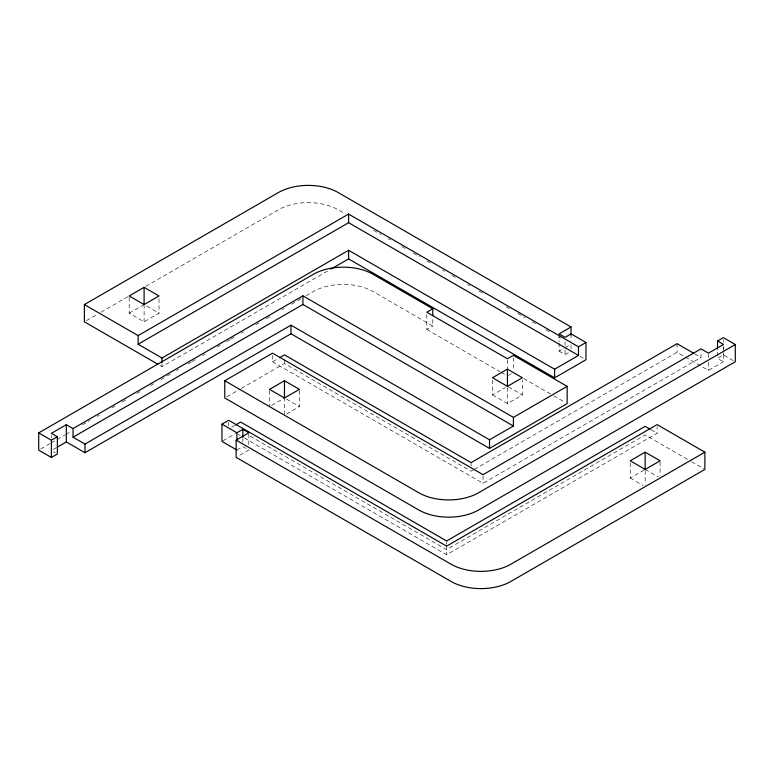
<?xml version="1.0" encoding="UTF-8"?>
<svg xmlns="http://www.w3.org/2000/svg" width="774" height="774" viewBox="0 0 774 774"><rect width="100%" height="100%" fill="white"/><g stroke="black" fill="none" stroke-linecap="round" stroke-linejoin="round"><path stroke-width="0.58" stroke-dasharray="3.87 2.9" d="M717.411 356.021L717.479 350.235M474.21 469.421L677.086 352.296L708.433 370.398L723.361 361.777L723.448 353.679M723.496 349.055L723.526 346.742M86.475 320.61L96.885 314.602M101.055 312.193L129.181 295.958L129.171 313.199L144.099 321.82L159.028 313.199L159.028 298.261M145.841 286.332L278.447 209.773A42.222 24.381 0 0 1 338.161 209.773L345.475 213.992M129.171 313.199L144.099 304.579L159.028 313.199M159.947 365.434L162.018 366.634L329.85 269.729M40.79 448.92L50.184 443.492M51.229 442.892L64.813 435.056M65.858 434.446L71.073 431.437M82.566 424.8L89.871 420.582M97.185 416.364L99.275 415.154M111.804 407.917L114.939 406.108M122.253 401.89L126.433 399.481M136.872 393.444L140.007 391.644M150.446 385.607L153.581 383.798M160.895 379.579L166.11 376.561M167.155 375.961L170.29 374.152M176.559 370.533L178.649 369.333M188.043 363.906L191.178 362.097M192.223 361.487L195.358 359.678M202.672 355.459L204.762 354.26M217.291 347.023L220.426 345.214M226.685 341.595L229.82 339.786M230.865 339.176L234 337.367M241.314 333.149L243.404 331.949M255.933 324.712L259.067 322.903M266.372 318.685L270.552 316.266M282.046 309.639L284.126 308.429M291.44 304.211L296.665 301.192M297.709 300.593L300.844 298.783M306.059 295.765L313.373 291.546A42.222 24.381 0 0 1 373.087 291.546L432.792 326.018L432.792 316.827M53.377 449.413L56.367 447.682M272.535 355.314L272.535 361.777L277.508 358.904M226.821 396.791L240.211 389.061M241.236 388.461L284.474 363.499L471.076 471.231L473.166 470.021M231.668 427.19L234.648 425.468M271.539 405.441L284.474 397.971M222.999 440.812L235.441 433.634M426.822 314.525L426.822 329.472L432.792 326.018M299.403 390.502L299.403 406.592L284.474 415.212L284.474 399.123M236.892 450.033L242.862 446.579L248.831 450.033L238.102 456.225M508.431 375.429L511.421 373.707M559.099 343.076L559.099 351.115L564.072 348.242M565.068 347.671L571.038 344.227M492.506 380.034L492.506 394.972L505.441 387.503M559.099 351.115L565.068 354.569L571.038 351.115M492.506 394.972L507.434 403.583L522.363 394.972L522.363 380.034M272.535 361.777L483.015 483.295L700.963 357.472L700.963 350.999M733.307 360.626L723.361 354.879L717.382 358.333L723.361 361.777M244.323 437.949L446.627 554.745L657.107 433.227L657.107 426.764M630.239 463.104L630.239 478.042L644.171 469.992M694.733 353.873L700.963 357.472M373.668 230.275L380.982 234.493M388.287 238.711L390.377 239.921M401.861 246.548L406.04 248.967M413.355 253.185L419.614 256.804M426.929 261.022L430.063 262.831M442.593 270.068L444.682 271.268M451.987 275.496L455.122 277.305M467.651 284.532L469.741 285.741M479.145 291.169L482.27 292.978M506.293 306.843L509.427 308.652M517.777 313.48L525.091 317.698M532.396 321.916L535.531 323.726M545.97 329.753L550.15 332.162M558.509 336.99L560.599 338.19M579.997 356.292L583.973 358.585M651.137 429.773L657.107 433.227M687.38 459.321L645.168 434.949L446.627 549.579L248.986 435.472M691.501 461.691L703.847 468.831M523.737 378.525L552.675 395.233M553.71 395.833L565.078 402.393M426.822 329.472L500.11 371.781M501.155 372.381L506.389 375.4M508.431 386.923L522.363 394.972M645.168 469.421L658.103 476.89M630.239 478.042L643.175 485.511M286.467 399.123L299.403 406.592M238.063 434.33L240.153 435.539M53.377 451.706L55.37 452.858M723.361 339.941L723.361 342.243M723.361 346.839L723.361 351.435M723.361 352.586L723.361 354.879M708.433 354.308L708.433 357.752M708.433 362.348L708.433 370.398M677.086 343.675L677.086 352.296M660.096 461.952L660.096 475.739M645.168 470.573L645.168 484.36M571.038 333.884L571.038 340.773M571.038 345.368L571.038 348.822M565.068 341.924L565.068 345.368M565.068 349.974L565.068 354.569M559.099 333.884L559.099 341.924M513.404 357.617L513.404 370.262M507.434 359.92L507.434 367.96M507.434 387.503L507.434 403.583M483.015 475.758L483.015 483.295M471.076 462.61L471.076 465.842M446.627 540.958L446.627 544.19M446.627 545.264L446.627 554.745M284.474 359.194L284.474 363.499M269.546 390.502L269.546 406.592M248.831 433.943L248.831 446.579M242.862 438.539L242.862 441.983M228.678 422.449L228.678 425.681M162.018 363.403L162.018 366.634M144.099 304.579L144.099 321.82M51.384 435.617L51.384 437.92"/><path stroke-width="1.16" d="M717.488 349.074L717.575 340.986L723.361 337.648L735.3 344.536L735.3 361.777L478.545 510.018A42.222 24.381 0 0 1 418.831 510.018L224.77 397.971L224.77 380.74L272.535 353.157L483.015 474.685L700.963 348.851L708.433 353.157L723.545 344.43L717.575 340.986M157.877 364.244L84.385 321.82L84.385 304.579L278.447 192.532A42.222 24.381 0 0 1 338.161 192.532L571.038 326.986L571.038 335.026M144.099 287.338L129.171 295.958L144.099 304.579L159.028 295.958L144.099 287.338L144.099 304.579M84.385 304.579L138.13 335.606L348.61 214.079L578.497 346.81L585.966 342.495L585.966 359.736L554.619 377.838L348.61 258.903L330.895 269.129M138.13 335.606L138.13 344.227L348.61 222.699L578.497 355.43L578.497 346.81M138.13 344.227L162.018 358.014L348.61 250.283L554.619 369.217L578.497 355.43M57.363 447.111L66.312 441.944L84.976 452.713L290.985 333.778L489.526 448.407L567.149 403.583L567.149 386.352L513.404 417.38L302.924 295.852L73.037 428.583L66.312 424.703L51.384 433.324L57.363 436.768L57.363 454.009L51.384 457.453L38.7 450.129L38.7 432.889L313.373 274.306A42.222 24.381 0 0 1 373.087 274.306L432.792 308.787L432.792 315.676M38.7 432.889L51.384 440.213L57.363 436.768M73.037 428.583L73.037 437.204L302.924 304.472L513.404 426L513.404 417.38M73.037 437.204L84.976 444.092L290.985 325.157L489.526 439.787L513.404 426M279.501 357.752L284.474 354.879L471.076 462.61L677.086 343.675L693.697 353.273M284.474 380.74L269.546 389.361L284.474 397.971L299.403 389.361L284.474 380.74L284.474 397.971M221.964 424.171L228.678 420.292L446.627 546.125L657.107 424.607L704.882 452.18L704.882 469.421L510.821 581.467A42.222 24.381 0 0 1 451.107 581.467L236.147 457.357L236.147 440.116L248.831 432.792L242.862 429.347L236.892 432.792L221.964 424.171L221.964 441.412L236.892 450.033M432.792 308.787L426.822 312.232L507.434 358.768L513.404 355.324L567.149 386.352M235.644 424.897L240.627 422.024L446.627 540.958L645.168 426.329L650.141 429.202M571.038 326.986L559.099 333.884L565.068 337.329L571.038 333.884L585.966 342.495M507.434 369.111L492.506 377.731L507.434 386.352L522.363 377.731L507.434 369.111L507.434 386.352M735.3 344.536L478.545 492.777A42.222 24.381 0 0 1 418.831 492.777L224.77 380.74M645.168 452.18L630.239 460.801L645.168 469.421L660.096 460.801L645.168 452.18L645.168 469.421M704.882 452.18L510.821 564.227A42.222 24.381 0 0 1 451.107 564.227L236.147 440.116M554.619 369.217L554.619 377.838M489.526 439.787L489.526 448.407M348.61 214.079L348.61 222.699M348.61 250.283L348.61 258.903M302.924 295.852L302.924 304.472M290.985 325.157L290.985 333.778M242.862 429.347L242.862 437.387M236.892 432.792L236.892 439.69M162.018 358.014L162.018 362.319M84.976 444.092L84.976 452.713M66.312 424.703L66.312 441.944M51.384 440.213L51.384 457.453"/></g></svg>
